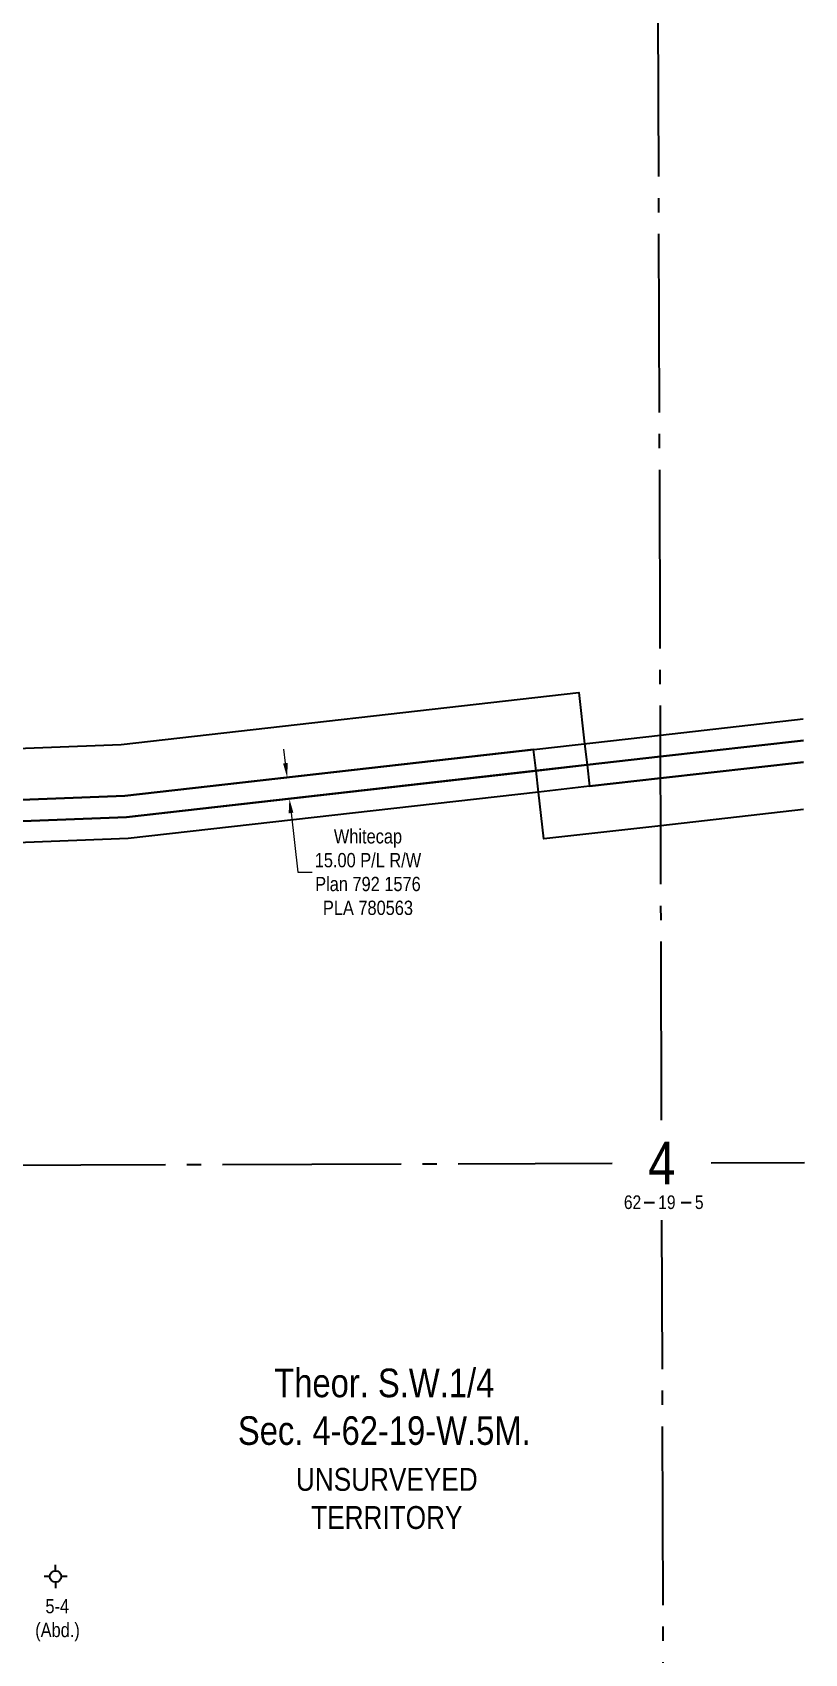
# Model space of a CAD drawing. Extents: x 510524 to 514472, y 6017951 to 6023231.
# Drawn here: x 513286 to 513826, y 6020378 to 6021512 of the extents above; entities that cross this region are included whole.
import ezdxf
from ezdxf.enums import TextEntityAlignment as Align

# ---------------------------------------------------------------- set-up
doc = ezdxf.new("R2010")
doc.units = 0
doc.header["$LTSCALE"] = 5
doc.header["$PDSIZE"] = 0.5
doc.linetypes.add('foc-QUARTERLINE', pattern=[33, 25, -3, 2, -3])
doc.layers.get('Defpoints').update_dxf_attribs({"color": 9})
for name, color, linetype in [('10', 1, 'Continuous'), ('9', 3, 'Continuous'), ('C-RW', 13, 'Continuous'), ('C-SYMBOL', 7, 'Continuous'), ('DRILL-T', 8, 'Continuous'), ('F-RW', 190, 'Continuous'), ('F-WS-S', 8, 'Continuous'), ('L-QSEC', 8, 'foc-QUARTERLINE'), ('L-SECLBL', 7, 'Continuous'), ('L-UNS-T', 3, 'Continuous')]:
    doc.layers.add(name, color=color, linetype=linetype)
doc.layers.add('C-RW-T', color=13, linetype='Continuous', lineweight=9)
doc.styles.add('175L', font='ARIALN.TTF', dxfattribs={"height": 20})
doc.styles.add('80CG', font='ARIALN.TTF', dxfattribs={"height": 10})
doc.styles.add('80L', font='ARIALN.TTF', dxfattribs={"height": 10})
doc.styles.add('SIMPLEX', font='ARIALN.TTF')
doc.dimstyles.new('Compass 5 000', dxfattribs={"dimscale": 5, "dimtxt": 9, "dimasz": 2, "dimexe": 0.2, "dimexo": 0.0625, "dimgap": 0.5, "dimtad": 0, "dimtih": 1, "dimtoh": 1, "dimzin": 0, "dimdsep": 46, "dimtxsty": '80CG', "dimcen": 0.1, "dimse1": 1, "dimse2": 1, "dimclrd": 256, "dimclrt": 256, "dimaunit": 1, "dimadec": 4, "dimazin": 0, "dimtfac": 0.06, "dimtofl": 0, "dimtmove": 0, "dimatfit": 1, "dimfxl": 0.2, "dimtolj": 1, "dimtzin": 0, "dimlwd": -1, "dimarcsym": 0})

# ---------------------------------------------------------------- blocks, each defined once
blk = doc.blocks.new('L-SECLBL')
at = {"layer": '9', "color": 7}
for p, q in [((-5.1, -27.8), (-12.3, -27.8)), ((20.7, -27.8), (13.5, -27.8))]:
    blk.add_line(p, q, dxfattribs=at)
at = {"layer": '10', "color": 2, "style": 'SIMPLEX'}
blk.add_attdef('SEC', text='', height=30, dxfattribs=at).set_placement((0, 0), align=Align.MIDDLE)
at = {"layer": '10', "color": 5, "style": '80L'}
blk.add_attdef('TWP', text='', height=9.5, dxfattribs=at).set_placement((-14.4, -27.4), align=Align.MIDDLE_RIGHT)
blk.add_attdef('RGE', text='', height=9.5, dxfattribs=at).set_placement((3.6, -27.4), align=Align.MIDDLE_CENTER)
blk.add_attdef('MER', text='', height=9.5, dxfattribs=at).set_placement((23.2, -27.4), align=Align.MIDDLE_LEFT)
blk = doc.blocks.new('*D29')
at = {"layer": 'C-RW-T', "transparency": 16777216}
for p, q in [((513462.9, 6021000.3), (513461.8, 6021010.2)), ((513466.9, 6020965.5), (513471.6, 6020924.1)), ((513471.6, 6020924.1), (513481.6, 6020924.1))]:
    blk.add_line(p, q, dxfattribs=at)
for points in [[(513464.6, 6021000.5), (513461.3, 6021000.1), (513464.1, 6020990.4)], [(513468.5, 6020965.7), (513465.2, 6020965.3), (513465.7, 6020975.5)]]:
    blk.add_solid(points, dxfattribs=at)
at = {"layer": 'Defpoints', "color": 0, "transparency": 16777216}
for p in [(513464.1, 6020990.4), (513496.8, 6020994.1), (513498.5, 6020979.2)]:
    blk.add_point(p, dxfattribs=at)
at = {"layer": 'C-RW-T', "transparency": 16777216, "insert": (513520.7, 6020924.1), "char_height": 10, "attachment_point": 5, "style": '80CG'}
blk.add_mtext('\\A1;Whitecap\\P15.00 P/L R/W\\PPlan 792 1576\\PPLA 780563', dxfattribs=at)
blk = doc.blocks.new('Gabd')
for p, q in [((-0.81, 0), (-1.62, 0)), ((0, 0.81), (0, 1.62)), ((1.62, 0), (0.81, 0)), ((0, -0.81), (0, -1.62))]:
    blk.add_line(p, q)
blk.add_circle((0, 0), 0.8)

msp = doc.modelspace()

# ---------------------------------------------------------------- linework, layer by layer
at = {"layer": 'C-RW'}
for points in [[(512000.845, 6020926.946), (512100.837, 6020930.562), (512283.481, 6020937.165), (512618.059, 6020949.262), (512864.302, 6020958.74), (512867.369, 6020958.858), (512869.469, 6020958.939), (512871.768, 6020959.027), (512874.928, 6020959.148), (512885.466, 6020959.553), (512903.154, 6020960.236), (512904.955, 6020960.305), (512933.31, 6020961.4), (513350.537, 6020977.505), (513725.48, 6021019.992), (513825.446, 6021031.32)], [(513825.491, 6021016.239), (513725.525, 6021004.911), (513351.675, 6020962.548), (512933.352, 6020946.399), (512911.104, 6020945.541), (512903.196, 6020945.235), (512891.618, 6020944.788), (512881.07, 6020944.382), (512877.91, 6020944.261), (512875.62, 6020944.172), (512873.506, 6020944.09), (512870.447, 6020943.973), (512846.719, 6020943.059), (512618.32, 6020934.27), (512259.122, 6020921.284), (512100.877, 6020915.562), (512000.884, 6020911.946)]]:
    msp.add_lwpolyline(points, dxfattribs=at)
at = {"layer": 'F-RW'}
for points in [[(512627.653, 6021521.325), (512821, 6021057.104), (512832.735, 6021028.93), (512840.425, 6021010.468), (512847.252, 6020994.068), (512854.662, 6020994.488), (512856.942, 6020994.617), (512870.643, 6020995.14), (512890.134, 6020995.888), (512903.053, 6020996.383), (512933.208, 6020997.538), (513347.829, 6021013.409), (513668.405, 6021049.673), (513672.365, 6021013.972), (513674.089, 6020999.08), (513675.815, 6020984.178), (513725.571, 6020989.817), (513825.537, 6021001.144)], [(513825.636, 6020967.931), (513725.67, 6020956.605), (513643.781, 6020947.327), (513640.07, 6020980.125), (513638.383, 6020995.034), (513636.702, 6021009.909), (513350.537, 6020977.505), (512933.31, 6020961.4)], [(512933.352, 6020946.399), (513351.675, 6020962.548), (513638.383, 6020995.034), (513674.089, 6020999.08), (513725.525, 6021004.911), (513825.491, 6021016.239)], [(513825.537, 6021001.144), (513725.571, 6020989.817), (513675.815, 6020984.177), (513640.07, 6020980.125), (513352.81, 6020947.577), (512933.394, 6020931.386)]]:
    msp.add_lwpolyline(points, dxfattribs=at)
at = {"layer": 'L-QSEC'}
for p, q in [((513726.286, 6020750.632), (513723.97, 6021524.814)), ((512923.955, 6020718.088), (513691.719, 6020720.522)), ((513761.001, 6020720.742), (513826.375, 6020720.949)), ((513728.782, 6019916.428), (513726.496, 6020680.632))]:
    msp.add_line(p, q, dxfattribs=at)

# ---------------------------------------------------------------- block references
at = {"layer": 'F-WS-S', "xscale": 5, "yscale": 5, "zscale": 5}
msp.add_blockref('Gabd', (513302.026, 6020431.46), dxfattribs=at)
at = {"layer": 'L-SECLBL'}
msp.add_blockref('L-SECLBL', (513726.376, 6020720.632), dxfattribs=at).add_auto_attribs({'SEC': '4', 'TWP': '62', 'RGE': '19', 'MER': '5'})

# ---------------------------------------------------------------- texts
at = {"layer": 'C-SYMBOL', "color": 3, "insert": (513532.139, 6020576.839), "char_height": 20, "width": 203.24229, "attachment_point": 2, "style": '175L'}
msp.add_mtext('Theor. S.W.1/4 \\PSec. 4-62-19-W.5M.', dxfattribs=at)
at = {"layer": 'DRILL-T', "insert": (513281.822, 6020415.693), "char_height": 10, "attachment_point": 1, "style": '80L'}
msp.add_mtext_dynamic_manual_height_columns('\\pi13.093;5-4\\P\\pi5.9547;(Abd.)', width=41.71836, gutter_width=50, heights=[0], dxfattribs=at)
at = {"layer": 'L-UNS-T', "color": 3, "insert": (513533.898, 6020485.913), "char_height": 16, "attachment_point": 5, "style": '80L'}
msp.add_mtext_dynamic_manual_height_columns('UNSURVEYED TERRITORY', width=126.48171, gutter_width=47.526, heights=[0], dxfattribs=at)

# ---------------------------------------------------------------- dimensions: what is measured, and where the dimension line sits
at = {"layer": 'C-RW-T'}
dim = msp.add_linear_dim(base=(513464.051, 6020990.375), p1=(513498.536, 6020979.189), p2=(513496.847, 6020994.092), angle=96.464954, text='Whitecap\\P15.00 P/L R/W\\PPlan 792 1576\\PPLA 780563', dimstyle='Compass 5 000', dxfattribs=at)
dim.commit()
dim.dimension.update_dxf_attribs({"geometry": '*D29', "text_midpoint": (513520.651, 6020924.058), "dimtype": 161})

doc.saveas('drawing.dxf')
